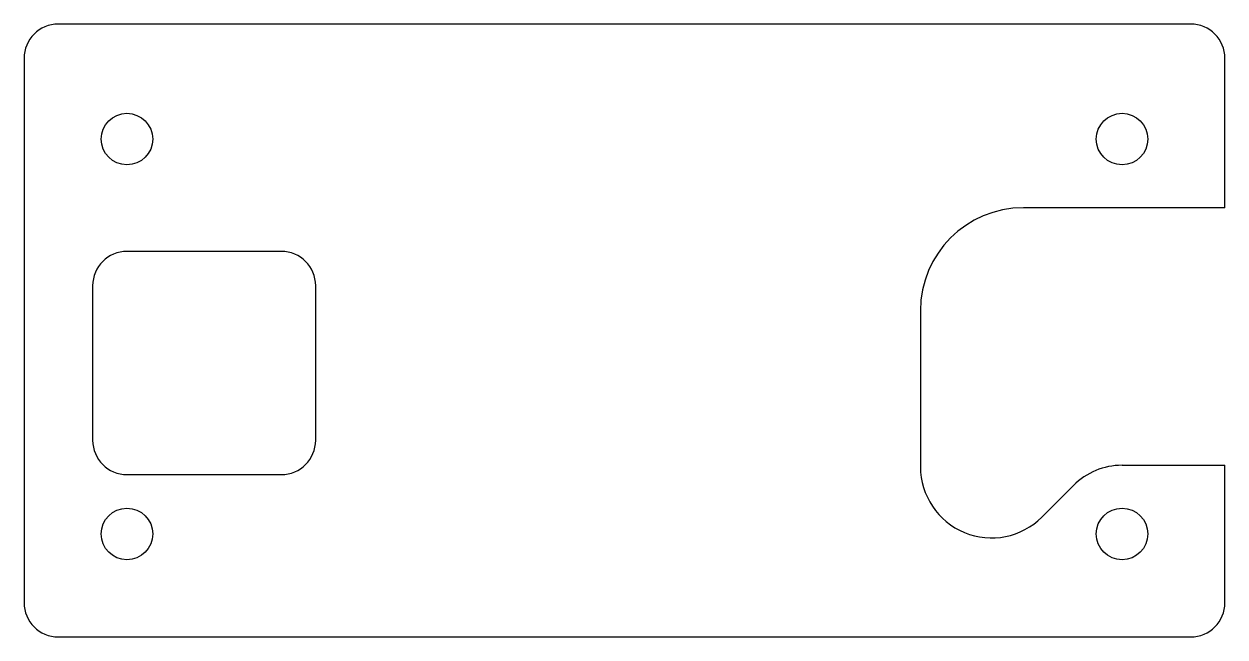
# Model space of a CAD drawing. Header units: millimetres. Extents: x -35 to 35, y -17.9 to 17.9.
import ezdxf

# ---------------------------------------------------------------- set-up
doc = ezdxf.new("R2010")
doc.units = ezdxf.units.MM

msp = doc.modelspace()

# ---------------------------------------------------------------- linework, layer by layer
at = {"color": 7, "linetype": 'Continuous', "lineweight": 25}
for p, q in [((33, 17.85), (-33, 17.85)), ((-35, 15.85), (-35, -15.85)), ((35, 7.15), (35, 15.85)), ((35, 7.15), (23.25, 7.15)), ((-20, 4.61), (-29, 4.61)), ((-31, 2.61), (-31, -6.39)), ((-18, -6.39), (-18, 2.61)), ((17.25, 1.15), (17.25, -7.934)), ((-29, -8.39), (-20, -8.39)), ((29, -7.85), (35, -7.85)), ((35, -15.85), (35, -7.85)), ((24.327, -10.866), (26.172, -9.022)), ((-33, -17.85), (33, -17.85))]:
    msp.add_line(p, q, dxfattribs=at)
for centre in [(-29, 11.15), (29, 11.15), (-29, -11.85), (29, -11.85)]:
    msp.add_circle(centre, 1.5, dxfattribs=at)
for centre, radius, start, end in [((-33, 15.85), 2, 90, 180), ((33, 15.85), 2, 0, 90), ((23.25, 1.15), 6, 90, 180), ((-29, 2.61), 2, 90, 180), ((-20, 2.61), 2, 0, 90), ((-29, -6.39), 2, 180, 270), ((-20, -6.39), 2, 270, 0), ((21.396, -7.934), 4.146, 180, 315), ((29, -11.85), 4, 90, 135), ((-33, -15.85), 2, 180, 270), ((33, -15.85), 2, 270, 0)]:
    msp.add_arc(centre, radius, start, end, dxfattribs=at)

doc.saveas('drawing.dxf')
